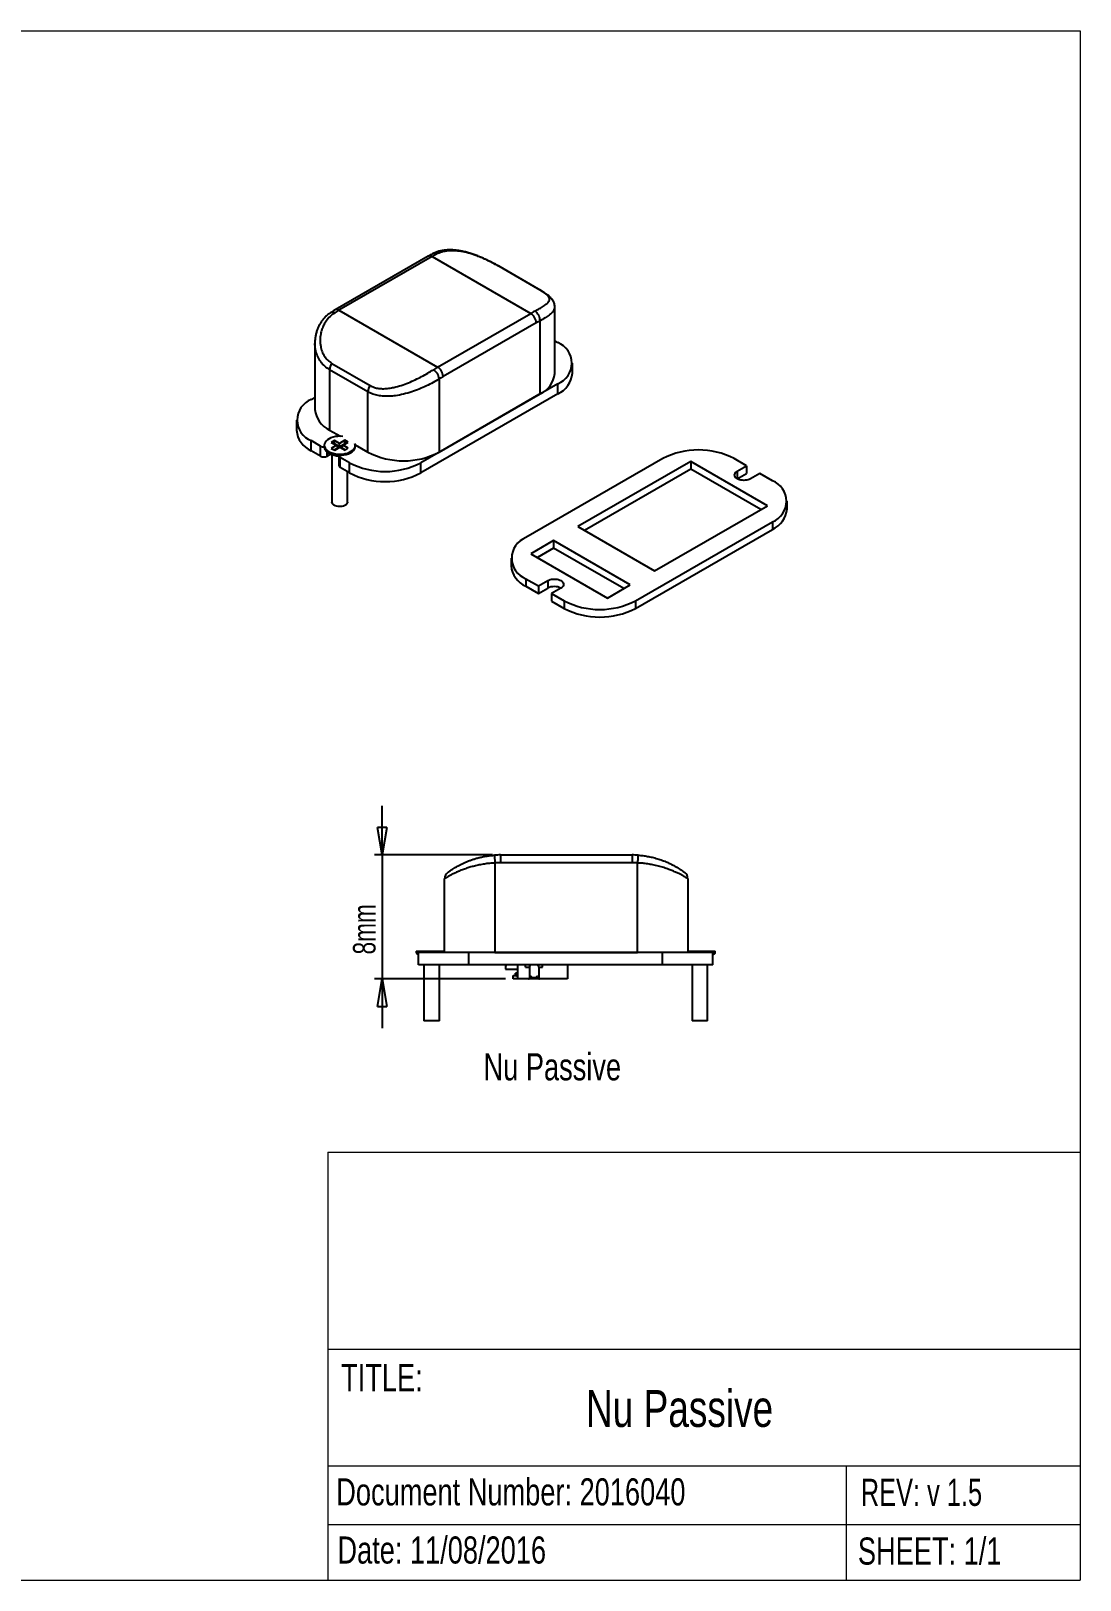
# Model space of a CAD drawing. Header units: millimetres. Extents: x 5 to 292, y 4 to 204.
# Drawn here: x 156.5 to 291.9, y 4.5 to 204.5 of the extents above; entities that cross this region are included whole.
import ezdxf

# ---------------------------------------------------------------- set-up
doc = ezdxf.new("R2010")
doc.units = ezdxf.units.MM
doc.layers.add('LAYER_1', color=179, linetype='Continuous')
doc.styles.add('SLDTEXTSTYLE0', font='TXT', dxfattribs={"width": 0.75})
doc.styles.add('SLDTEXTSTYLE1', font='TXT', dxfattribs={"width": 0.7})
doc.dimstyles.new('SLDDIMSTYLE0', dxfattribs={"dimtxt": 2.910417, "dimasz": 3.556, "dimexe": 0, "dimexo": 0.0625, "dimgap": 0.727604, "dimtad": 1, "dimlfac": 0.5, "dimrnd": 1e-09, "dimzin": 12, "dimdsep": 46, "dimtxsty": 'SLDTEXTSTYLE0', "dimblk1": 'CLOSED', "dimblk2": 'CLOSED', "dimsah": 1, "dimcen": 0.09, "dimadec": 0, "dimazin": 3, "dimtfac": 1, "dimtmove": 0, "dimatfit": 0, "dimldrblk": 'CLOSED', "dimfxl": 1, "dimfrac": 2, "dimtolj": 1, "dimtzin": 12, "dimarcsym": 0})

# ---------------------------------------------------------------- blocks, each defined once
blk = doc.blocks.new('_CLOSED')
at = {"color": 0, "linetype": 'ByBlock', "lineweight": -2}
for p, q in [((-1, 0.166667), (0, 0)), ((-1, 0.166667), (-1, -0.166667)), ((0, 0), (-1, -0.166667)), ((0, 0), (-1, 0))]:
    blk.add_line(p, q, dxfattribs=at)
blk = doc.blocks.new('_D_1')
at = {"layer": 'LAYER_1'}
for p, q in [((201.84, 98.09), (201.84, 104.44)), ((216.11, 98.09), (200.84, 98.09)), ((201.84, 98.09), (201.84, 82.09)), ((217.75, 82.09), (200.84, 82.09)), ((201.84, 82.09), (201.84, 75.74))]:
    blk.add_line(p, q, dxfattribs=at)
at = {"layer": 'LAYER_1', "xscale": 3.556, "yscale": 3.556}
for p, rotation in [((201.84, 98.09, -11.03), 270), ((201.84, 82.09, -11.03), 90)]:
    blk.add_blockref('_CLOSED', p, dxfattribs=dict(at, rotation=rotation))
at = {"layer": 'LAYER_1', "insert": (198.08, 85.25), "char_height": 2.91, "attachment_point": 1, "rotation": 90, "style": 'SLDTEXTSTYLE0'}
blk.add_mtext('8mm', dxfattribs=at)

msp = doc.modelspace()

# ---------------------------------------------------------------- linework, layer by layer
at = {"color": 7, "linetype": 'Continuous', "lineweight": 18}
for p, q in [((4.92, 204.48), (291.92, 204.48)), ((291.92, 204.48), (291.92, 4.48)), ((194.842, 59.73), (291.92, 59.73)), ((194.842, 59.73), (194.842, 4.48)), ((291.92, 34.257), (194.842, 34.257)), ((194.842, 19.24), (291.92, 19.24)), ((261.764, 11.63), (261.764, 19.24)), ((194.842, 11.63), (291.92, 11.63)), ((261.764, 4.48), (261.764, 11.63)), ((4.92, 4.48), (291.92, 4.48))]:
    msp.add_line(p, q, dxfattribs=at)
at = {"color": 7, "linetype": 'Continuous', "lineweight": 25}
for p, q in [((207.792, 175.421), (195.771, 168.481)), ((208.292, 175.371), (196.271, 168.432)), ((208.292, 175.371), (221.02, 168.024)), ((221.939, 171.194), (216.989, 174.051)), ((222.015, 171.162), (217.065, 174.019)), ((196.271, 168.432), (208.999, 161.084)), ((208.999, 161.084), (221.02, 168.024)), ((224.126, 160.266), (224.126, 168.859)), ((221.727, 166.799), (209.706, 159.859)), ((222.222, 157.613), (222.222, 167.065)), ((193.165, 164.206), (193.165, 155.612)), ((224.126, 164.465), (224.512, 164.242)), ((200.019, 157.886), (195.069, 160.743)), ((195.069, 160.743), (195.069, 152.959)), ((195.352, 161.56), (200.302, 158.703)), ((226.416, 160.282), (226.416, 161.588)), ((224.512, 158.935), (206.835, 148.73)), ((209.211, 159.554), (209.211, 150.102)), ((224.512, 157.629), (224.512, 158.935)), ((192.693, 156.894), (193.165, 157.167)), ((200.019, 150.102), (200.019, 157.886)), ((224.512, 157.629), (206.835, 147.423)), ((209.211, 150.102), (222.222, 157.613)), ((222.089, 157.536), (209.361, 150.188)), ((190.789, 154.241), (190.789, 152.934)), ((195.069, 152.959), (196.478, 152.145)), ((193.895, 150.893), (192.693, 151.587)), ((192.693, 150.281), (192.693, 151.587)), ((193.895, 149.587), (192.693, 150.281)), ((193.895, 149.587), (193.895, 150.893)), ((194.37, 150.993), (194.37, 150.853)), ((194.37, 150.873), (194.37, 150.853)), ((195.679, 151.619), (195.262, 151.369)), ((195.262, 151.369), (195.945, 150.988)), ((195.945, 150.988), (195.285, 150.594)), ((195.285, 150.594), (195.717, 150.353)), ((195.689, 151.423), (195.521, 151.342)), ((195.682, 151.173), (195.65, 151.153)), ((196.151, 150.664), (195.673, 150.378)), ((196.362, 151.238), (195.679, 151.619)), ((195.68, 151.427), (195.679, 151.619)), ((195.682, 151.173), (195.681, 151.399)), ((196.366, 150.792), (195.682, 151.173)), ((195.717, 150.353), (196.377, 150.748)), ((196.151, 150.664), (195.945, 150.988)), ((197.022, 151.632), (196.362, 151.238)), ((196.366, 150.792), (196.362, 151.238)), ((197.026, 151.187), (196.366, 150.792)), ((196.377, 150.748), (197.06, 150.367)), ((196.588, 150.668), (196.794, 150.997)), ((197.093, 150.386), (196.588, 150.668)), ((196.794, 150.997), (197.454, 151.391)), ((197.477, 150.616), (196.794, 150.997)), ((197.454, 151.391), (197.022, 151.632)), ((197.024, 151.441), (197.022, 151.632)), ((197.026, 151.187), (197.024, 151.412)), ((197.07, 151.162), (197.026, 151.187)), ((197.06, 150.367), (197.477, 150.616)), ((198.361, 150.792), (198.365, 150.835)), ((198.367, 151.055), (200.019, 150.102)), ((198.37, 150.853), (198.37, 150.993)), ((195.193, 149.846), (194.743, 149.587)), ((195.37, 149.776), (195.37, 143.644)), ((195.928, 149.643), (196.139, 149.614)), ((196.265, 149.602), (196.139, 149.614)), ((196.265, 149.669), (196.265, 148.362)), ((197.642, 148.73), (196.44, 149.424)), ((196.44, 148.117), (196.44, 149.424)), ((197.642, 147.423), (196.44, 148.117)), ((197.642, 147.423), (197.642, 148.73)), ((206.835, 147.423), (206.835, 148.73)), ((238.068, 149.272), (220.391, 139.067)), ((241.675, 148.905), (227.108, 140.496)), ((251.574, 143.19), (241.675, 148.905)), ((241.675, 148.905), (241.675, 147.925)), ((248.887, 148.333), (247.261, 149.272)), ((247.685, 147.639), (248.887, 148.333)), ((248.887, 148.333), (248.887, 147.353)), ((197.37, 143.644), (197.37, 147.581)), ((241.675, 147.925), (227.957, 140.006)), ((250.726, 142.7), (241.675, 147.925)), ((247.685, 146.66), (248.887, 147.353)), ((250.584, 147.354), (249.382, 146.66)), ((252.211, 146.415), (250.584, 147.354)), ((237.008, 134.781), (251.574, 143.19)), ((254.114, 142.782), (254.114, 143.761)), ((227.108, 140.496), (237.008, 134.781)), ((234.533, 130.903), (252.211, 141.108)), ((234.533, 129.923), (252.211, 140.128)), ((223.969, 138.683), (221.027, 136.985)), ((233.868, 132.968), (223.969, 138.683)), ((223.969, 138.683), (223.969, 137.703)), ((218.487, 136.414), (218.487, 135.434)), ((221.027, 136.985), (230.927, 131.27)), ((223.969, 137.703), (221.876, 136.495)), ((233.02, 132.479), (223.969, 137.703)), ((220.391, 133.76), (222.017, 132.821)), ((220.391, 132.781), (222.017, 131.842)), ((222.017, 132.821), (223.219, 133.515)), ((222.017, 132.821), (222.017, 131.842)), ((222.017, 131.842), (223.219, 132.536)), ((224.916, 132.536), (223.714, 131.842)), ((230.927, 131.27), (233.868, 132.968)), ((223.714, 131.842), (225.341, 130.903)), ((223.714, 131.842), (223.714, 130.862)), ((223.714, 130.862), (225.341, 129.923)), ((217.105, 98.091), (234.105, 98.091)), ((217.105, 98.091), (217.105, 97.091)), ((234.105, 98.091), (234.105, 97.091)), ((216.405, 97.068), (216.405, 85.491)), ((234.105, 97.091), (217.105, 97.091)), ((234.805, 85.491), (234.805, 97.068)), ((209.905, 85.491), (209.905, 95.025)), ((241.305, 95.025), (241.305, 85.491)), ((206.245, 85.663), (206.245, 85.491)), ((206.245, 85.663), (209.905, 85.663)), ((206.327, 85.33), (206.545, 85.171)), ((206.545, 83.891), (206.545, 85.491)), ((213.045, 85.491), (206.545, 85.491)), ((213.045, 83.891), (213.045, 85.491)), ((238.045, 85.491), (213.045, 85.491)), ((216.405, 85.491), (234.805, 85.491)), ((234.618, 85.491), (216.618, 85.491)), ((238.045, 83.891), (238.045, 85.491)), ((244.545, 85.491), (238.045, 85.491)), ((241.305, 85.663), (244.845, 85.663)), ((244.545, 83.891), (244.545, 85.491)), ((244.545, 85.171), (244.762, 85.33)), ((244.845, 85.491), (244.845, 85.663)), ((213.045, 83.891), (206.545, 83.891)), ((207.245, 83.891), (207.245, 76.663)), ((209.245, 76.663), (209.245, 83.891)), ((238.045, 83.891), (213.045, 83.891)), ((217.753, 83.691), (217.753, 83.331)), ((217.753, 83.331), (219.213, 83.331)), ((218.753, 82.091), (218.753, 82.511)), ((218.753, 82.511), (219.253, 82.511)), ((219.353, 82.091), (218.753, 82.091)), ((219.053, 82.511), (219.053, 82.851)), ((219.273, 82.851), (219.053, 82.851)), ((219.253, 82.511), (219.253, 82.351)), ((219.353, 82.351), (219.253, 82.351)), ((219.273, 82.951), (219.273, 82.591)), ((219.353, 82.951), (219.273, 82.951)), ((219.273, 82.591), (219.353, 82.591)), ((219.353, 82.091), (219.353, 83.891)), ((220.753, 82.091), (219.353, 82.091)), ((220.353, 83.591), (220.353, 83.891)), ((220.353, 83.591), (220.853, 83.591)), ((220.853, 82.191), (220.753, 82.091)), ((220.753, 82.091), (220.822, 82.091)), ((220.822, 82.091), (220.966, 82.341)), ((222.083, 82.091), (220.822, 82.091)), ((220.853, 83.691), (220.853, 83.591)), ((220.853, 83.591), (220.853, 82.191)), ((221.153, 82.191), (220.879, 82.191)), ((221.153, 82.291), (221.153, 82.261)), ((221.153, 82.261), (221.753, 82.261)), ((221.153, 82.191), (221.153, 82.261)), ((221.753, 82.191), (221.153, 82.191)), ((221.753, 82.261), (221.753, 82.291)), ((221.753, 82.261), (221.753, 82.191)), ((222.026, 82.191), (221.753, 82.191)), ((221.939, 82.341), (222.083, 82.091)), ((222.053, 83.591), (222.053, 83.691)), ((222.053, 83.591), (222.053, 82.191)), ((222.053, 83.591), (222.553, 83.591)), ((222.153, 82.091), (222.053, 82.191)), ((222.083, 82.091), (222.153, 82.091)), ((225.753, 82.091), (222.153, 82.091)), ((222.553, 83.591), (222.553, 83.891)), ((225.753, 83.891), (225.753, 82.091)), ((244.545, 83.891), (238.045, 83.891)), ((241.845, 83.891), (241.845, 76.663)), ((243.845, 76.663), (243.845, 83.891)), ((209.245, 76.663), (207.245, 76.663)), ((243.845, 76.663), (241.845, 76.663))]:
    msp.add_line(p, q, dxfattribs=at)
at = {"color": 8, "linetype": 'Continuous', "lineweight": 25}
for p, q in [((194.743, 149.587), (194.743, 150.129)), ((247.685, 147.639), (247.685, 146.66)), ((252.211, 141.108), (252.211, 140.128)), ((220.391, 133.76), (220.391, 132.781)), ((223.219, 133.515), (223.219, 132.536)), ((225.341, 130.903), (225.341, 129.923)), ((234.533, 130.903), (234.533, 129.923)), ((206.245, 85.491), (206.545, 85.491)), ((206.327, 85.33), (206.327, 85.33)), ((206.545, 85.33), (206.327, 85.33)), ((244.545, 85.491), (244.845, 85.491)), ((244.762, 85.33), (244.545, 85.33))]:
    msp.add_line(p, q, dxfattribs=at)
at = {"color": 8, "linetype": 'Continuous', "lineweight": 25, "flags": 128}
for points in [[(217.061, 174.021), (217.052, 174.026), (216.989, 174.051)], [(221.939, 171.194), (222.002, 171.169), (222.01, 171.164)], [(194.37, 150.853), (194.376, 150.763), (194.426, 150.579), (194.527, 150.403), (194.676, 150.238), (194.869, 150.089), (195.1, 149.96), (195.365, 149.854), (195.655, 149.774), (195.964, 149.722), (196.283, 149.699), (196.605, 149.706), (196.921, 149.743), (197.222, 149.808), (197.501, 149.901), (197.751, 150.018), (197.965, 150.156), (198.138, 150.313), (198.265, 150.484), (198.343, 150.664), (198.37, 150.849), (198.37, 150.853)]]:
    msp.add_lwpolyline(points, dxfattribs=at)
at = {"color": 7, "linetype": 'Continuous', "lineweight": 25, "flags": 128}
for points in [[(196.756, 152.125), (196.456, 152.146), (196.134, 152.139), (195.819, 152.103), (195.517, 152.037), (195.238, 151.945), (194.988, 151.828), (194.774, 151.689), (194.601, 151.532), (194.474, 151.361), (194.396, 151.181), (194.37, 150.996), (194.395, 150.811), (194.471, 150.63), (194.596, 150.459), (194.767, 150.302), (194.98, 150.162)], [(194.98, 150.162), (195.229, 150.044), (195.507, 149.951), (195.808, 149.885), (196.123, 149.847), (196.444, 149.839), (196.764, 149.861), (197.074, 149.912), (197.365, 149.991), (197.63, 150.096), (197.863, 150.225), (198.057, 150.373), (198.207, 150.537), (198.31, 150.713), (198.363, 150.896), (198.364, 151.082), (198.332, 151.216)], [(197.293, 151.295), (197.125, 151.391), (197.016, 151.436)], [(249.382, 146.66), (249.239, 146.589), (249.078, 146.532), (248.904, 146.491), (248.721, 146.465), (248.534, 146.457), (248.346, 146.465), (248.163, 146.491), (247.989, 146.532), (247.828, 146.589), (247.685, 146.66), (247.563, 146.742), (247.464, 146.835), (247.392, 146.935), (247.348, 147.041), (247.334, 147.149), (247.348, 147.258), (247.392, 147.364), (247.464, 147.464), (247.563, 147.557), (247.685, 147.639)], [(197.37, 143.644), (197.361, 143.57), (197.305, 143.44), (197.199, 143.321), (197.047, 143.219), (196.859, 143.14), (196.645, 143.089), (196.416, 143.067), (196.184, 143.076), (195.963, 143.116), (195.763, 143.185), (195.596, 143.278), (195.471, 143.391), (195.394, 143.517), (195.37, 143.644)], [(223.219, 133.515), (223.362, 133.586), (223.523, 133.643), (223.697, 133.684), (223.88, 133.71), (224.068, 133.718), (224.255, 133.71), (224.439, 133.684), (224.613, 133.643), (224.773, 133.586), (224.916, 133.515), (225.039, 133.433), (225.137, 133.34), (225.209, 133.24), (225.253, 133.134), (225.268, 133.026), (225.253, 132.917), (225.209, 132.812), (225.137, 132.711), (225.039, 132.618), (224.916, 132.536)], [(216.338, 98.065), (216.339, 98.046), (216.343, 97.989), (216.349, 97.897), (216.357, 97.773), (216.368, 97.622), (216.379, 97.449), (216.392, 97.262), (216.405, 97.068)], [(234.873, 98.065), (234.872, 98.046), (234.868, 97.989), (234.862, 97.897), (234.853, 97.773), (234.843, 97.622), (234.831, 97.449), (234.819, 97.262), (234.805, 97.068)]]:
    msp.add_lwpolyline(points, dxfattribs=at)
at = {"color": 8, "linetype": 'Continuous', "lineweight": 25}
for centre, radius, start, end in [((207.999, 174.962), 0.503, 54.38233, 114.30709), ((208.539, 175.236), 0.52, 55.35585, 112.44585), ((195.438, 167.719), 0.476, 52.49594, 116.26642), ((195.978, 168.023), 0.503, 54.38361, 114.29143)]:
    msp.add_arc(centre, radius, start, end, dxfattribs=at)
at = {"color": 7, "linetype": 'Continuous', "lineweight": 25}
for centre, radius, start, end in [((213.368, 166.588), 10.144, 116.54477, 120.02727), ((201.89, 158.709), 11.23, 120.02441, 123.27875), ((226.096, 159.241), 10.144, 116.54477, 120.02727), ((220.192, 166.729), 1.537, 2.60544, 57.39462), ((220.769, 167.098), 1.453, 358.69798, 56.89338), ((226.355, 158.791), 9.249, 116.5447, 120.02739), ((223.491, 161.588), 2.843, 291.04527, 68.95476), ((196.567, 160.682), 1.5, 144.14902, 177.63857), ((214.618, 151.361), 11.23, 120.02441, 123.27875), ((207.586, 159.364), 1.636, 6.68414, 57.87656), ((208.171, 159.789), 1.537, 2.60544, 57.39462), ((220.876, 160.588), 3.266, 294.34225, 354.33759), ((223.166, 160.604), 3.266, 294.34221, 354.33767), ((201.517, 157.824), 1.5, 144.14902, 177.63857), ((214.829, 150.995), 10.238, 120.02429, 123.27881), ((193.714, 154.241), 2.843, 111.04526, 248.95476), ((196.373, 155.904), 3.221, 185.19622, 246.12392), ((193.996, 153.226), 3.221, 185.19622, 246.12392), ((194.309, 151.681), 0.89, 242.241, 274.42512), ((204.615, 158.948), 9.969, 242.54604, 297.45396), ((242.665, 140.42), 9.974, 62.5601, 117.4399), ((194.319, 150.406), 0.922, 242.60959, 297.39031), ((196.305, 152.368), 2.753, 242.57407, 269.14986), ((196.565, 148.392), 0.302, 185.695, 245.62543), ((196.545, 149.682), 0.278, 176.35121, 247.9822), ((202.239, 157.576), 9.969, 242.54604, 297.45396), ((202.239, 156.27), 9.969, 242.54604, 297.45396), ((251.193, 143.761), 2.842, 290.98748, 69.01252), ((250.883, 143.09), 3.246, 294.13566, 354.5442), ((221.409, 136.414), 2.842, 110.98748, 249.01252), ((221.718, 135.742), 3.246, 185.45576, 245.86438), ((224.068, 130.913), 1.831, 62.39674, 117.60863), ((229.937, 139.755), 9.974, 242.5601, 297.4399), ((229.937, 138.775), 9.974, 242.5601, 297.4399), ((217.105, 86.758), 11.333, 90, 93.8843), ((234.105, 86.758), 11.333, 86.1157, 90), ((217.105, 86.758), 10.333, 90, 93.8843), ((234.105, 86.758), 10.333, 86.1157, 90), ((210.905, 95.025), 1, 126.8699, 180), ((240.305, 95.025), 1, 0, 53.1301), ((206.445, 85.491), 0.2, 180, 234), ((244.645, 85.491), 0.2, 306, 0), ((217.953, 83.691), 0.2, 90, 180), ((219.213, 83.191), 0.14, 0, 90), ((221.053, 83.691), 0.2, 90, 180), ((221.053, 82.291), 0.1, 0, 150), ((221.853, 82.291), 0.1, 30, 180), ((221.853, 83.691), 0.2, 0, 90)]:
    msp.add_arc(centre, radius, start, end, dxfattribs=at)
for points, knots in [([(217.062, 174.023), (217.049, 174.031), (216.923, 174.105), (216.66, 174.25), (216.278, 174.456), (215.878, 174.663), (215.459, 174.871), (215.018, 175.079), (214.549, 175.285), (214.056, 175.485), (213.54, 175.673), (213.003, 175.844), (212.453, 175.989), (211.898, 176.102), (211.347, 176.178), (210.804, 176.215), (210.276, 176.21), (209.769, 176.161), (209.291, 176.069), (208.847, 175.933), (208.532, 175.813), (208.373, 175.726), (208.344, 175.71)], [0, 0, 0, 0, 0.0058991, 0.0553635, 0.1043133, 0.1529778, 0.2008343, 0.2514343, 0.3036835, 0.3578066, 0.4138815, 0.4718264, 0.5316046, 0.5911468, 0.6507709, 0.7101432, 0.7687374, 0.8261276, 0.8818519, 0.9351461, 0.9881768, 1, 1, 1, 1]), ([(216.989, 174.051), (216.814, 174.15), (216.462, 174.349), (215.865, 174.661), (215.237, 174.966), (214.588, 175.253), (213.837, 175.548), (212.986, 175.821), (212.067, 176.027), (211.182, 176.123), (210.342, 176.103), (209.542, 175.965), (209.07, 175.764), (208.835, 175.663)], [0, 0, 0, 0, 0.0762165, 0.1524788, 0.2278935, 0.3037325, 0.379311, 0.4861219, 0.5929587, 0.6938209, 0.7946542, 0.8973419, 1, 1, 1, 1]), ([(208.34, 175.716), (208.245, 175.667), (208.062, 175.574), (207.88, 175.471), (207.792, 175.421)], [0, 0, 0, 0, 0.5191557, 1, 1, 1, 1]), ([(221.563, 168.316), (221.771, 168.423), (222.192, 168.64), (222.717, 168.961), (223.138, 169.279), (223.387, 169.57), (223.47, 169.836), (223.407, 170.076), (223.218, 170.32), (222.919, 170.574), (222.501, 170.861), (222.129, 171.081), (221.939, 171.194)], [0, 0, 0, 0, 0.0984381, 0.1994396, 0.3165993, 0.4374516, 0.5393311, 0.6434786, 0.7321662, 0.8229695, 0.9098175, 1, 1, 1, 1]), ([(224.12, 168.861), (224.121, 168.906), (224.124, 169.038), (224.079, 169.25), (223.995, 169.486), (223.876, 169.703), (223.725, 169.91), (223.534, 170.115), (223.301, 170.321), (223.035, 170.521), (222.746, 170.718), (222.436, 170.914), (222.187, 171.065), (222.039, 171.15), (222.011, 171.166)], [0, 0, 0, 0, 0.0406232, 0.1179082, 0.1945938, 0.2733808, 0.3576731, 0.4521486, 0.5628478, 0.6774501, 0.7754094, 0.8790752, 0.9772388, 1, 1, 1, 1]), ([(195.232, 168.14), (195.147, 168.084), (194.933, 167.945), (194.625, 167.681), (194.307, 167.357), (194.029, 167.005), (193.789, 166.629), (193.585, 166.228), (193.418, 165.802), (193.29, 165.355), (193.206, 164.892), (193.165, 164.5), (193.169, 164.265), (193.171, 164.188)], [0, 0, 0, 0, 0.064123, 0.161089, 0.2577224, 0.3536292, 0.4485333, 0.5455705, 0.6443528, 0.7448962, 0.8470433, 0.9504717, 1, 1, 1, 1]), ([(195.728, 168.097), (195.518, 167.942), (195.097, 167.631), (194.635, 167.076), (194.296, 166.506), (194.062, 165.94), (193.892, 165.288), (193.822, 164.554), (193.884, 163.792), (194.074, 163.091), (194.375, 162.477), (194.794, 161.942), (195.166, 161.687), (195.352, 161.56)], [0, 0, 0, 0, 0.0996905, 0.1994069, 0.2786783, 0.3582394, 0.4375468, 0.5405644, 0.6435478, 0.7333278, 0.8230141, 0.9115524, 1, 1, 1, 1]), ([(195.771, 168.481), (195.677, 168.426), (195.495, 168.319), (195.315, 168.202), (195.228, 168.146)], [0, 0, 0, 0, 0.519122, 1, 1, 1, 1]), ([(200.302, 158.703), (200.477, 158.616), (200.829, 158.442), (201.426, 158.316), (202.054, 158.283), (202.703, 158.335), (203.454, 158.471), (204.304, 158.712), (205.224, 159.053), (206.109, 159.441), (206.949, 159.86), (207.749, 160.301), (208.22, 160.6), (208.456, 160.749)], [0, 0, 0, 0, 0.0762163, 0.1524788, 0.2278936, 0.3037326, 0.3793108, 0.4861219, 0.5929589, 0.693821, 0.7946544, 0.8973419, 1, 1, 1, 1]), ([(209.211, 159.554), (208.956, 159.398), (208.446, 159.085), (207.566, 158.643), (206.636, 158.238), (205.645, 157.877), (204.611, 157.58), (203.646, 157.39), (202.79, 157.307), (202.047, 157.306), (201.326, 157.392), (200.636, 157.573), (200.224, 157.782), (200.019, 157.886)], [0, 0, 0, 0, 0.0992323, 0.1984943, 0.2965794, 0.3947007, 0.5005412, 0.6063848, 0.6838452, 0.7615757, 0.8389557, 0.9194886, 1, 1, 1, 1]), ([(194.375, 150.853), (194.375, 150.815), (194.373, 150.713), (194.421, 150.55), (194.513, 150.371), (194.648, 150.205), (194.806, 150.063), (194.932, 149.987), (194.987, 149.954)], [0, 0, 0, 0, 0.1071448, 0.2886531, 0.4711524, 0.6581495, 0.8505885, 1, 1, 1, 1]), ([(210.318, 95.834), (210.326, 95.84), (210.345, 95.854), (210.476, 95.951), (210.662, 96.082), (210.874, 96.226), (211.13, 96.39), (211.419, 96.564), (211.731, 96.738), (212.064, 96.911), (212.426, 97.083), (212.806, 97.247), (213.196, 97.399), (213.598, 97.538), (214.019, 97.666), (214.458, 97.781), (214.909, 97.88), (215.374, 97.961), (215.851, 98.026), (216.175, 98.052), (216.338, 98.065)], [0, 0, 0, 0, 0.0564053, 0.1353125, 0.1919387, 0.2485827, 0.3076215, 0.3666725, 0.4205188, 0.4743686, 0.5295163, 0.584664, 0.6355487, 0.686432, 0.738443, 0.7904518, 0.8421398, 0.8938256, 0.9469137, 1, 1, 1, 1]), ([(234.873, 98.065), (235.08, 98.048), (235.494, 98.013), (236.105, 97.918), (236.739, 97.788), (237.384, 97.614), (238.026, 97.398), (238.595, 97.17), (239.093, 96.939), (239.523, 96.716), (239.891, 96.506), (240.197, 96.317), (240.446, 96.153), (240.647, 96.013), (240.792, 95.909), (240.877, 95.846), (240.889, 95.837), (240.893, 95.834)], [0, 0, 0, 0, 0.0679904, 0.136183, 0.204192, 0.2853185, 0.3667413, 0.4479043, 0.5181675, 0.5885957, 0.6588348, 0.720068, 0.7814387, 0.8426056, 0.90298, 0.963583, 1, 1, 1, 1]), ([(216.405, 97.068), (216.176, 97.051), (215.716, 97.018), (215.038, 96.928), (214.381, 96.811), (213.755, 96.668), (213.163, 96.505), (212.593, 96.321), (212.054, 96.12), (211.554, 95.91), (211.096, 95.695), (210.693, 95.487), (210.355, 95.299), (210.102, 95.148), (209.937, 95.045), (209.916, 95.032), (209.905, 95.025)], [0, 0, 0, 0, 0.0661031, 0.1324318, 0.1985553, 0.2638989, 0.3294305, 0.3947991, 0.4653089, 0.5360156, 0.6065274, 0.6839597, 0.7616621, 0.839014, 0.9195178, 1, 1, 1, 1]), ([(241.305, 95.025), (241.299, 95.029), (241.286, 95.037), (241.185, 95.1), (241.029, 95.196), (240.813, 95.322), (240.546, 95.471), (240.216, 95.644), (239.821, 95.835), (239.357, 96.038), (238.821, 96.249), (238.206, 96.458), (237.514, 96.655), (236.818, 96.814), (236.134, 96.933), (235.475, 97.02), (235.028, 97.052), (234.805, 97.068)], [0, 0, 0, 0, 0.062148, 0.1245173, 0.186695, 0.2479525, 0.309378, 0.3706674, 0.438871, 0.5072538, 0.5754612, 0.6526432, 0.7300887, 0.8072237, 0.8714257, 0.935816, 1, 1, 1, 1])]:
    msp.add_open_spline(points, degree=3, knots=knots, dxfattribs=at)
at = {"color": 8, "linetype": 'Continuous', "lineweight": 25}
for points, knots in [([(224.11, 168.86), (224.108, 168.775), (224.104, 168.604), (223.957, 168.341), (223.732, 168.068), (223.384, 167.766), (222.899, 167.429), (222.448, 167.187), (222.222, 167.065)], [0, 0, 0, 0, 0.15130045, 0.30563998, 0.46050653, 0.61475225, 0.80740217, 1, 1, 1, 1]), ([(195.069, 160.743), (194.852, 160.887), (194.412, 161.178), (193.907, 161.764), (193.519, 162.429), (193.272, 163.172), (193.155, 163.772), (193.176, 164.119), (193.181, 164.19)], [0, 0, 0, 0, 0.1846536, 0.3749907, 0.5576825, 0.7445566, 0.9478611, 1, 1, 1, 1])]:
    msp.add_open_spline(points, degree=3, knots=knots, dxfattribs=at)

# ---------------------------------------------------------------- texts
at = {"layer": 'LAYER_1', "attachment_point": 1}
for s, insert, char_height, style in [('Nu Passive', (214.932, 72.494), 3.5, 'SLDTEXTSTYLE0'), ('TITLE:', (196.554, 32.358), 3.5, 'SLDTEXTSTYLE0'), ('Nu Passive', (228.157, 29.008), 4.7625, 'SLDTEXTSTYLE0'), ('Document Number: 2016040', (195.922, 17.612), 3.5, 'SLDTEXTSTYLE0'), ('REV: v 1.5', (263.626, 17.552), 3.5, 'SLDTEXTSTYLE1'), ('Date: 11/08/2016', (196.07, 10.106), 3.5, 'SLDTEXTSTYLE0'), ('SHEET: 1/1', (263.251, 9.971), 3.5, 'SLDTEXTSTYLE0')]:
    msp.add_mtext(s, dxfattribs=dict(at, insert=insert, char_height=char_height, style=style))

# ---------------------------------------------------------------- dimensions: what is measured, and where the dimension line sits
at = {"layer": 'LAYER_1'}
dim = msp.add_linear_dim(base=(201.836, 82.091), p1=(217.105, 98.091), p2=(218.753, 82.091), angle=90, dimstyle='SLDDIMSTYLE0', dxfattribs=at)
dim.commit()
dim.dimension.update_dxf_attribs({"geometry": '_D_1', "text_midpoint": (201.836, 89.959), "dimtype": 160})

doc.saveas('drawing.dxf')
